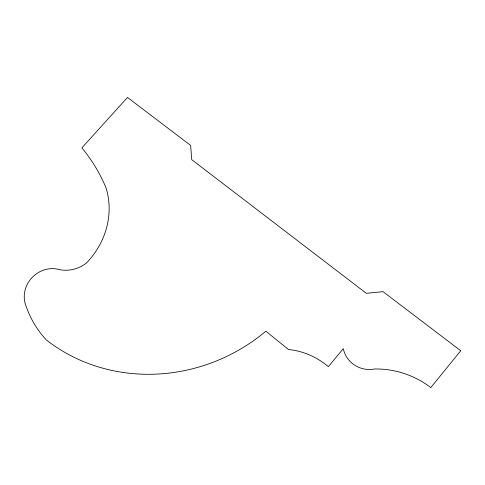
<?xml version="1.0" encoding="UTF-8"?>
<svg xmlns="http://www.w3.org/2000/svg" width="485" height="485" viewBox="0 0 485 485"><rect width="100%" height="100%" fill="white"/><g stroke="black" fill="none" stroke-linecap="round" stroke-linejoin="round"><path stroke-width="0.73" d="M460.75 350.74L430.801 387.563A88.373 84.293 42.9 0 0 374.396 369.012A25.935 24.844 19.4 0 1 343.295 348.673L328.303 366.678A71.792 70.78 49.8 0 0 288.46 349.509L265.877 331.188A172.248 160.456 -27.2 0 1 46.366 339.973A105.584 99.437 -36.1 0 1 26.475 307.169A27.154 25.19 -45.2 0 1 31.452 278.238A27.154 25.19 -45.2 0 1 59.794 269.727A32.774 30.222 -38.3 0 0 86.275 263.197A77.703 70.58 -38.6 0 0 105.9 187.556A192.224 171.199 -47.2 0 0 81.886 147.883L127.5 97.436L190.66 145.445L191.708 159.632L366.296 293.304L383.041 291.673L460.75 350.74"/></g></svg>
